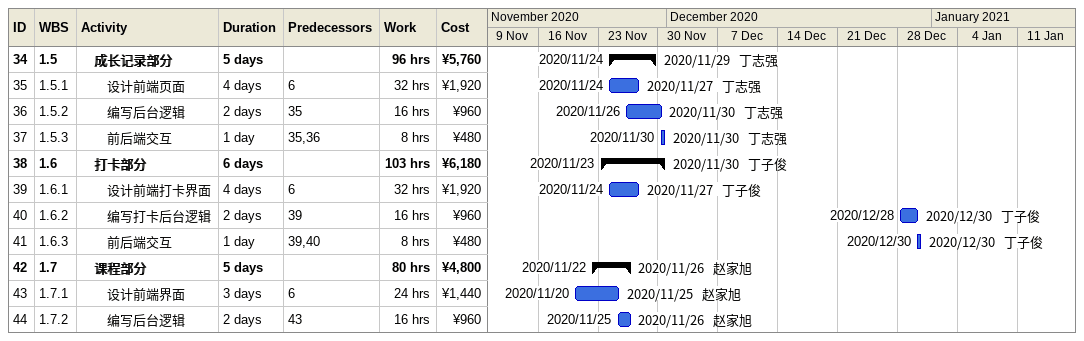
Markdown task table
| ID | WBS | Task | Duration | Start | Finish | Predecessors | Resources | Work (h) | Cost (¥) |
|---|---|---|---|---|---|---|---|---|---|
| 34 | 1.5 | **成长记录部分** | 5d | 2020-11-24 | 2020-11-29 |  | 丁志强 | 96 | 5760 |
| 35 | 1.5.1 | 设计前端页面 | 4d | 2020-11-24 | 2020-11-27 | 6 | 丁志强 | 32 | 1920 |
| 36 | 1.5.2 | 编写后台逻辑 | 2d | 2020-11-26 | 2020-11-30 | 35 | 丁志强 | 16 | 960 |
| 37 | 1.5.3 | 前后端交互 | 1d | 2020-11-30 | 2020-11-30 | 35, 36 | 丁志强 | 8 | 480 |
| 38 | 1.6 | **打卡部分** | 6d | 2020-11-23 | 2020-11-30 |  | 丁子俊 | 103 | 6180 |
| 39 | 1.6.1 | 设计前端打卡界面 | 4d | 2020-11-24 | 2020-11-27 | 6 | 丁子俊 | 32 | 1920 |
| 40 | 1.6.2 | 编写打卡后台逻辑 | 2d | 2020-12-28 | 2020-12-30 | 39 | 丁子俊 | 16 | 960 |
| 41 | 1.6.3 | 前后端交互 | 1d | 2020-12-30 | 2020-12-30 | 39, 40 | 丁子俊 | 8 | 480 |
| 42 | 1.7 | **课程部分** | 5d | 2020-11-22 | 2020-11-26 |  | 赵家旭 | 80 | 4800 |
| 43 | 1.7.1 | 设计前端界面 | 3d | 2020-11-20 | 2020-11-25 | 6 | 赵家旭 | 24 | 1440 |
| 44 | 1.7.2 | 编写后台逻辑 | 2d | 2020-11-25 | 2020-11-26 | 43 | 赵家旭 | 16 | 960 |
